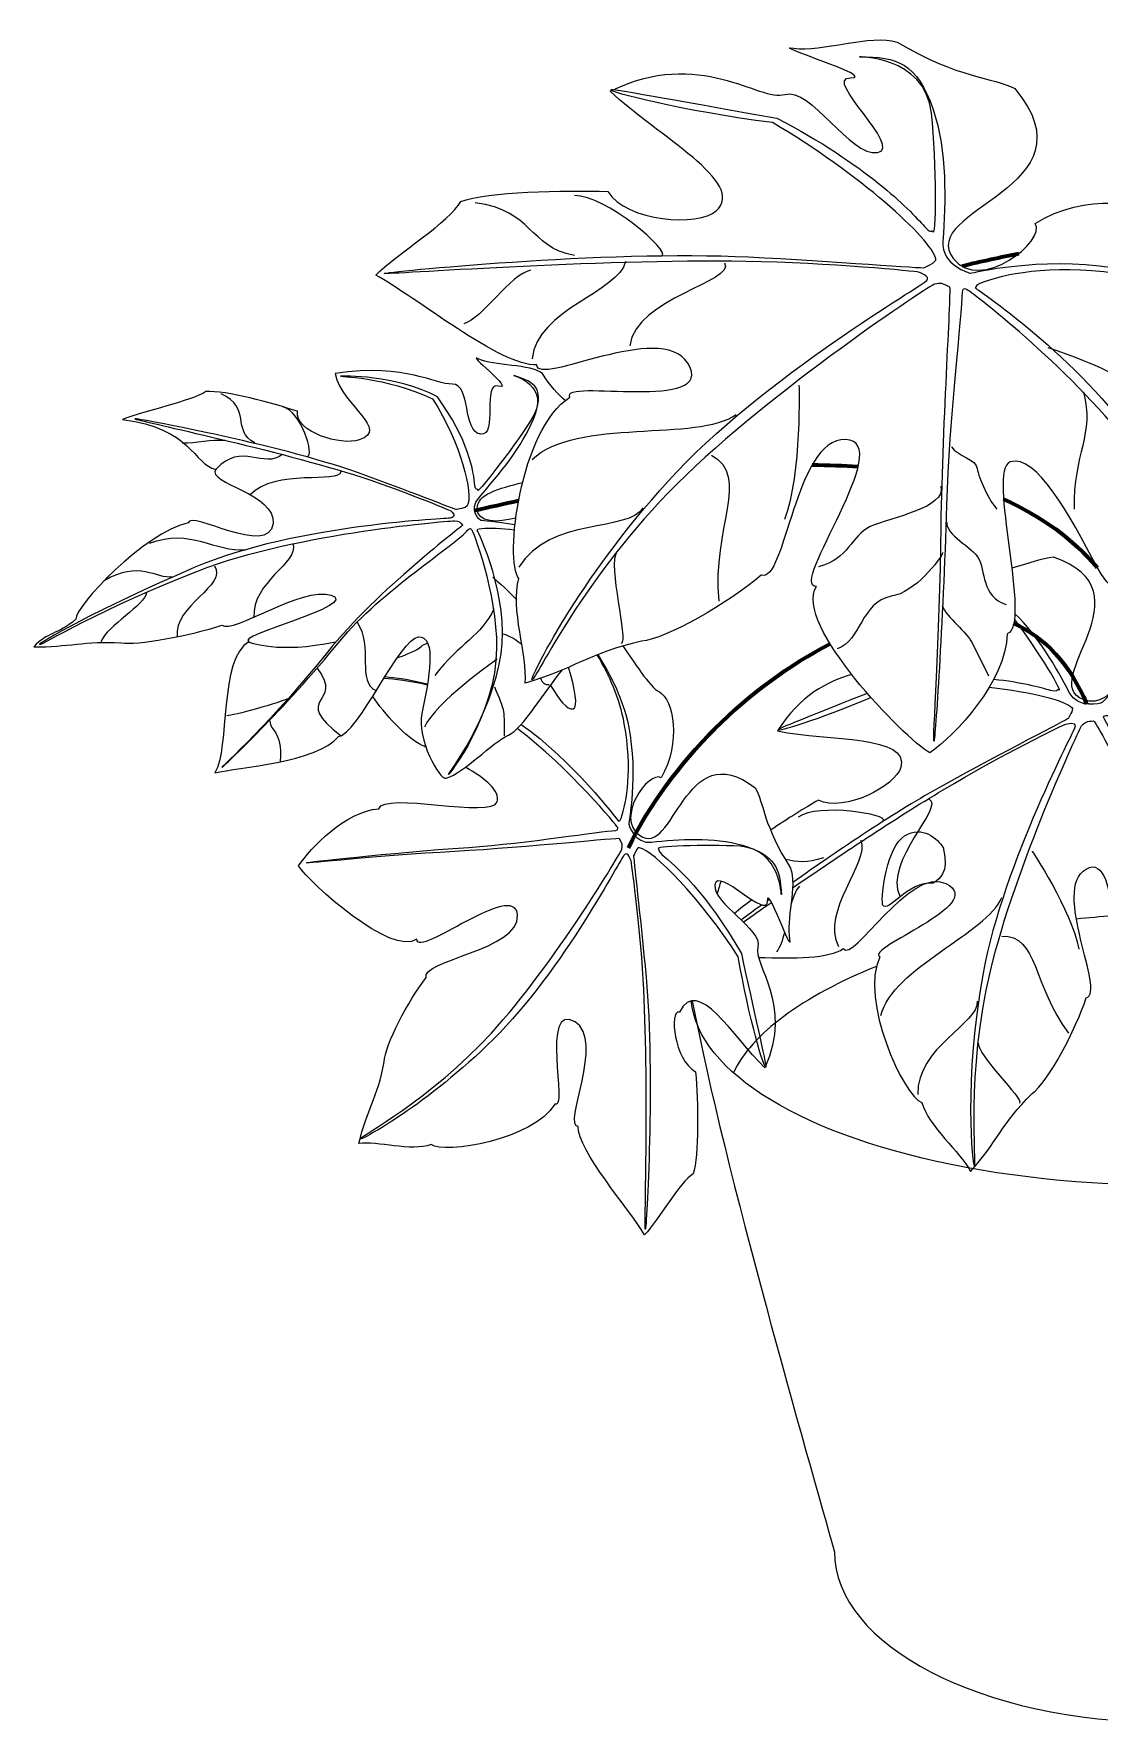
# Model space of a CAD drawing. Header units: millimetres. Extents: x -626 to 646, y 0 to 1077.
# Drawn here: x -626 to -36, y 0 to 934 of the extents above; entities that cross this region are included whole.
import ezdxf

# ---------------------------------------------------------------- set-up
doc = ezdxf.new("R2010")
doc.units = ezdxf.units.MM
doc.layers.add('ceco.net 300', color=7, linetype='Continuous')

msp = doc.modelspace()

# ---------------------------------------------------------------- linework, layer by layer
at = {"layer": 'ceco.net 300', "color": 27, "extrusion": (0, 0, -1)}
for start_param, end_param in [(3.572657, 3.65302), (7.18635, 9.38607)]:
    msp.add_ellipse((0.02, 403.03), major_axis=(262.11, 0), ratio=0.404331, start_param=start_param, end_param=end_param, dxfattribs=at)
at = {"layer": 'ceco.net 300', "color": 93}
for points, knots in [([(-173.8, 909.45), (-189.8, 909.45), (-143.89, 870.58), (-158.94, 868.11), (-158.94, 868.11), (-173.99, 865.63), (-196.09, 904.87), (-210.18, 900.3), (-210.18, 900.3), (-223.9, 895.73), (-257.24, 926.78), (-306.77, 902.02), (-306.77, 902.02), (-280.48, 877.25), (-230.95, 851.53), (-248.09, 835.91), (-248.09, 835.91), (-257.81, 826.96), (-297.62, 829.82), (-308.1, 846.58), (-308.1, 846.58), (-332.1, 847.34), (-374.97, 846.58), (-389.44, 841.06), (-389.44, 841.06), (-395.35, 830.01), (-424.88, 811.91), (-436.5, 800.29), (-436.5, 800.29), (-414.97, 788.86), (-366.97, 749.43), (-347.34, 750.76), (-347.34, 750.76), (-347.34, 738.19), (-278.76, 775.53), (-263.91, 751.71), (-263.91, 751.71), (-246.57, 723.9), (-334.96, 743.71), (-329.06, 732.85), (-329.06, 732.85), (-356.49, 715.52), (-365.63, 642.37), (-357.25, 632.65), (-357.25, 632.65), (-362.2, 616.08), (-352.3, 589.6), (-353.82, 574.74), (-353.82, 574.74), (-327.53, 582.17), (-318.39, 591.31), (-289.43, 597.98), (-289.43, 597.98), (-276.29, 598.74), (-240.66, 619.32), (-223.33, 634.36), (-223.33, 634.36), (-209.61, 629.79), (-204.66, 710.18), (-176.66, 709.42), (-176.66, 709.42), (-147.7, 708.66), (-208.66, 628.08), (-192.66, 628.08), (-192.66, 628.08), (-205.8, 607.5), (-144.08, 544.26), (-129.98, 536.07), (-129.98, 536.07), (-115.89, 545.97), (-87.88, 575.5), (-87.12, 601.98), (-87.12, 601.98), (-73.21, 606.55), (-98.74, 692.66), (-85.41, 697.04), (-85.41, 697.04), (-71.12, 701.8), (-52.45, 667.32), (-37.4, 638.75), (-37.4, 638.75), (-26.35, 617.98), (15.75, 590.36), (20.13, 593.79), (20.13, 593.79), (30.61, 601.98), (33.27, 631.89), (41.66, 641.6), (41.66, 641.6), (49.85, 651.51), (39.75, 704.28), (45.66, 715.14), (45.66, 715.14), (51.56, 726.19), (-16.64, 748.66), (-13.59, 760.67), (-13.59, 760.67), (-10.35, 772.67), (79.57, 737.23), (79.57, 750), (79.57, 750), (79.57, 762.76), (45.66, 783.53), (42.42, 795.34), (42.42, 795.34), (40.7, 802), (2.99, 819.15), (-2.92, 830.2), (-2.92, 830.2), (-8.83, 841.06), (-44.45, 846.2), (-71.69, 828.87), (-71.69, 828.87), (-65.21, 819.15), (-102.36, 790.38), (-116.84, 809.43), (-116.84, 809.43), (-137.79, 836.68), (-36.64, 848.3), (-82.93, 903.54), (-82.93, 903.54), (-95.31, 910.02), (-113.41, 908.68), (-148.08, 929.26), (-148.08, 929.26), (-162.18, 933.83), (-190.18, 923.54), (-205.23, 925.83), (-205.23, 925.83), (-220.28, 928.31), (-157.8, 909.45), (-173.8, 909.45)], [0, 0, 0, 0, 0.030303, 0.030303, 0.030303, 0.030303, 0.060606, 0.060606, 0.060606, 0.060606, 0.090909, 0.090909, 0.090909, 0.090909, 0.121212, 0.121212, 0.121212, 0.121212, 0.151515, 0.151515, 0.151515, 0.151515, 0.181818, 0.181818, 0.181818, 0.181818, 0.212121, 0.212121, 0.212121, 0.212121, 0.242424, 0.242424, 0.242424, 0.242424, 0.272727, 0.272727, 0.272727, 0.272727, 0.30303, 0.30303, 0.30303, 0.30303, 0.333333, 0.333333, 0.333333, 0.333333, 0.363636, 0.363636, 0.363636, 0.363636, 0.393939, 0.393939, 0.393939, 0.393939, 0.424242, 0.424242, 0.424242, 0.424242, 0.454545, 0.454545, 0.454545, 0.454545, 0.484848, 0.484848, 0.484848, 0.484848, 0.515152, 0.515152, 0.515152, 0.515152, 0.545455, 0.545455, 0.545455, 0.545455, 0.575758, 0.575758, 0.575758, 0.575758, 0.606061, 0.606061, 0.606061, 0.606061, 0.636364, 0.636364, 0.636364, 0.636364, 0.666667, 0.666667, 0.666667, 0.666667, 0.69697, 0.69697, 0.69697, 0.69697, 0.727273, 0.727273, 0.727273, 0.727273, 0.757576, 0.757576, 0.757576, 0.757576, 0.787879, 0.787879, 0.787879, 0.787879, 0.818182, 0.818182, 0.818182, 0.818182, 0.848485, 0.848485, 0.848485, 0.848485, 0.878788, 0.878788, 0.878788, 0.878788, 0.909091, 0.909091, 0.909091, 0.909091, 0.939394, 0.939394, 0.939394, 0.939394, 0.969697, 0.969697, 0.969697, 0.969697, 1, 1, 1, 1]), ([(-331.63, 731.03), (-335.61, 734.4), (-339.98, 739.01), (-344.3, 746), (-344.3, 746), (-350.39, 751.14), (-371.73, 750), (-379.54, 754), (-379.54, 754), (-387.35, 758), (-358.96, 736.28), (-368.49, 738.95), (-378.01, 741.81), (-368.49, 711.14), (-378.59, 712.47), (-378.59, 712.47), (-388.49, 713.61), (-383.73, 740.28), (-394.02, 740.09), (-394.02, 740.09), (-404.3, 739.71), (-418.59, 751.71), (-458.98, 746), (-458.98, 746), (-454.6, 726.95), (-428.5, 715.33), (-445.64, 709.23), (-445.64, 709.23), (-455.55, 705.8), (-481.27, 713.42), (-479.74, 725.04), (-479.74, 725.04), (-493.65, 729.61), (-519.37, 736.66), (-530.41, 735.9), (-530.41, 735.9), (-538.8, 730.57), (-564.51, 725.23), (-576.52, 720.47), (-576.52, 720.47), (-538.61, 716.09), (-537.08, 695.52), (-524.89, 692.85), (-524.89, 692.85), (-530.61, 685.42), (-491.17, 679.32), (-493.27, 662.94), (-493.27, 662.94), (-495.74, 643.89), (-538.8, 670.75), (-540.32, 663.32), (-540.32, 663.32), (-564.32, 657.99), (-603, 617.03), (-602.42, 609.98), (-602.42, 609.98), (-612.9, 601.22), (-618.04, 603.12), (-625.66, 594.74), (-625.66, 594.74), (-606.81, 594.55), (-597.28, 598.17), (-577.28, 597.03), (-577.28, 597.03), (-569.09, 595.31), (-538.8, 601.03), (-521.65, 606.74), (-521.65, 606.74), (-515.56, 601.6), (-477.27, 628.65), (-461.07, 623.32), (-461.07, 623.32), (-444.31, 617.79), (-515.94, 600.46), (-506.41, 597.79), (-506.41, 597.79), (-523.56, 588.07), (-517.08, 538.73), (-525.46, 525.02), (-525.46, 525.02), (-512.51, 528.45), (-469.45, 530.35), (-457.07, 545.21), (-457.07, 545.21), (-446.79, 545.59), (-422.59, 600.07), (-412.88, 600.27), (-412.88, 600.27), (-402.4, 600.46), (-406.97, 577.21), (-410.97, 557.97), (-410.97, 557.97), (-413.83, 544.07), (-401.45, 520.83), (-397.45, 522.16), (-397.45, 522.16), (-387.54, 525.02), (-372.3, 541.78), (-362.97, 545.97), (-362.97, 545.97), (-355.51, 549.32), (-342.45, 570.8), (-333.23, 582.01)], [0.9275677, 0.9275677, 0.9275677, 0.9275677, 0.9393939, 0.9393939, 0.9393939, 0.9393939, 0.969697, 0.969697, 0.969697, 0.969697, 1, 1, 1, 1.030303, 1.030303, 1.030303, 1.030303, 1.0606061, 1.0606061, 1.0606061, 1.0606061, 1.0909091, 1.0909091, 1.0909091, 1.0909091, 1.1212121, 1.1212121, 1.1212121, 1.1212121, 1.1515152, 1.1515152, 1.1515152, 1.1515152, 1.1818182, 1.1818182, 1.1818182, 1.1818182, 1.2121212, 1.2121212, 1.2121212, 1.2121212, 1.2424242, 1.2424242, 1.2424242, 1.2424242, 1.2727273, 1.2727273, 1.2727273, 1.2727273, 1.3030303, 1.3030303, 1.3030303, 1.3030303, 1.3333333, 1.3333333, 1.3333333, 1.3333333, 1.3636364, 1.3636364, 1.3636364, 1.3636364, 1.3939394, 1.3939394, 1.3939394, 1.3939394, 1.4242424, 1.4242424, 1.4242424, 1.4242424, 1.4545455, 1.4545455, 1.4545455, 1.4545455, 1.4848485, 1.4848485, 1.4848485, 1.4848485, 1.5151515, 1.5151515, 1.5151515, 1.5151515, 1.5454545, 1.5454545, 1.5454545, 1.5454545, 1.5757576, 1.5757576, 1.5757576, 1.5757576, 1.6060606, 1.6060606, 1.6060606, 1.6060606, 1.6363636, 1.6363636, 1.6363636, 1.6363636, 1.6666667, 1.6666667, 1.6666667, 1.6666667, 1.6908815, 1.6908815, 1.6908815, 1.6908815]), ([(-359, 666.01), (-368.92, 663.29), (-380.41, 663.26), (-380.3, 671.13), (-380.3, 671.13), (-380.3, 679.39), (-368.56, 682.18), (-355.22, 685.74)], [1.8614051, 1.8614051, 1.8614051, 1.8614051, 1.87878788, 1.87878788, 1.87878788, 1.87878788, 1.89167185, 1.89167185, 1.89167185, 1.89167185]), ([(-12.63, 612.15), (-16.41, 608.09), (-19.78, 603.34), (-22.35, 597.98), (-22.35, 597.98), (-13.78, 593.98), (-26.92, 558.55), (-45.02, 565.59), (-45.02, 565.59), (-70.93, 575.31), (-6.54, 625.98), (-61.59, 644.27), (-61.59, 644.27), (-67.99, 643.84), (-74.45, 640.91), (-84.61, 638.31)], [0.8415493, 0.8415493, 0.8415493, 0.8415493, 0.84848485, 0.84848485, 0.84848485, 0.84848485, 0.87878788, 0.87878788, 0.87878788, 0.87878788, 0.90909091, 0.90909091, 0.90909091, 0.90909091, 0.92605247, 0.92605247, 0.92605247, 0.92605247]), ([(-299.84, 595.25), (-293.91, 587.33), (-285.31, 572.61), (-279.53, 569.79), (-279.53, 569.79), (-271.91, 565.98), (-267.33, 541.59), (-278.57, 522.35), (-278.57, 522.35), (-285.43, 526.54), (-304.29, 500.06), (-290.58, 490.54), (-290.58, 490.54), (-271.14, 477.01), (-266.19, 546.93), (-226.57, 516.83), (-226.57, 516.83), (-221.61, 508.44), (-222.19, 495.87), (-206.95, 472.44), (-206.95, 472.44), (-203.33, 462.91), (-209.61, 443.29), (-207.52, 433.01), (-207.52, 433.01), (-205.42, 422.53), (-220.47, 465.2), (-219.9, 454.15), (-219.52, 443.1), (-247.52, 473.58), (-248.86, 463.11), (-248.86, 463.11), (-250, 452.63), (-222.38, 438.53), (-225.04, 428.82), (-225.04, 428.82), (-227.9, 419.1), (-205.42, 397), (-221.23, 361.95), (-221.23, 361.95), (-239.14, 379.48), (-258.19, 413), (-268.48, 392.78), (-268.48, 392.78), (-274.38, 393.76), (-271.33, 366.33), (-259.52, 359.66), (-259.52, 359.66), (-258.19, 343.09), (-257.43, 313.37), (-260.86, 303.28), (-260.86, 303.28), (-268.29, 298.7), (-279.91, 277.94), (-287.72, 269.56), (-287.72, 269.56), (-296.29, 284.04), (-324.87, 316.04), (-324.48, 329.56), (-324.48, 329.56), (-333.25, 329.37), (-309.43, 377.76), (-326.2, 387.29), (-326.2, 387.29), (-346.01, 398.53), (-329.63, 337.95), (-337.44, 341.76), (-337.44, 341.76), (-348.68, 322.33), (-398.78, 313.94), (-405.83, 319.47), (-405.83, 319.47), (-417.07, 315.47), (-435.55, 321.56), (-445.83, 320.04), (-445.83, 320.04), (-441.45, 338.52), (-435.55, 345), (-431.74, 365.19), (-431.74, 365.19), (-431.55, 374.33), (-418.4, 399.48), (-408.49, 411.86), (-408.49, 411.86), (-412.11, 421.39), (-356.49, 427.1), (-358.01, 446.34), (-358.01, 446.34), (-359.35, 466.34), (-413.26, 421.96), (-413.83, 433.01), (-413.83, 433.01), (-427.54, 423.29), (-473.07, 464.06), (-479.17, 473.58), (-479.17, 473.58), (-472.69, 483.68), (-453.07, 503.87), (-434.78, 505.21), (-434.78, 505.21), (-432.12, 514.92), (-371.73, 499.68), (-369.25, 509.02), (-369.25, 509.02), (-367.53, 515.09), (-375.68, 521.79), (-386.81, 528.2)], [0.7957468, 0.7957468, 0.7957468, 0.7957468, 0.8181818, 0.8181818, 0.8181818, 0.8181818, 0.8484848, 0.8484848, 0.8484848, 0.8484848, 0.8787879, 0.8787879, 0.8787879, 0.8787879, 0.9090909, 0.9090909, 0.9090909, 0.9090909, 0.9393939, 0.9393939, 0.9393939, 0.9393939, 0.969697, 0.969697, 0.969697, 0.969697, 1, 1, 1, 1.030303, 1.030303, 1.030303, 1.030303, 1.0606061, 1.0606061, 1.0606061, 1.0606061, 1.0909091, 1.0909091, 1.0909091, 1.0909091, 1.1212121, 1.1212121, 1.1212121, 1.1212121, 1.1515152, 1.1515152, 1.1515152, 1.1515152, 1.1818182, 1.1818182, 1.1818182, 1.1818182, 1.2121212, 1.2121212, 1.2121212, 1.2121212, 1.2424242, 1.2424242, 1.2424242, 1.2424242, 1.2727273, 1.2727273, 1.2727273, 1.2727273, 1.3030303, 1.3030303, 1.3030303, 1.3030303, 1.3333333, 1.3333333, 1.3333333, 1.3333333, 1.3636364, 1.3636364, 1.3636364, 1.3636364, 1.3939394, 1.3939394, 1.3939394, 1.3939394, 1.4242424, 1.4242424, 1.4242424, 1.4242424, 1.4545455, 1.4545455, 1.4545455, 1.4545455, 1.4848485, 1.4848485, 1.4848485, 1.4848485, 1.5151515, 1.5151515, 1.5151515, 1.5151515, 1.5454545, 1.5454545, 1.5454545, 1.5454545, 1.5757576, 1.5757576, 1.5757576, 1.5757576, 1.5940007, 1.5940007, 1.5940007, 1.5940007]), ([(-424.48, 588.78), (-419.01, 590.73), (-413.86, 592.66), (-411.16, 595.12), (-411.16, 595.12), (-410.41, 595.83), (-409.24, 596.39), (-407.75, 596.81)], [1.65404217, 1.65404217, 1.65404217, 1.65404217, 1.66666667, 1.66666667, 1.66666667, 1.66666667, 1.67020134, 1.67020134, 1.67020134, 1.67020134]), ([(-339.76, 573.44), (-334.98, 565.64), (-330.48, 559.43), (-327.34, 560.45), (-327.34, 560.45), (-324.11, 561.43), (-326.37, 571.57), (-329.76, 583.5)], [1.71567585, 1.71567585, 1.71567585, 1.71567585, 1.72727273, 1.72727273, 1.72727273, 1.72727273, 1.73924666, 1.73924666, 1.73924666, 1.73924666]), ([(-173.19, 579.51), (-186.39, 575.54), (-201.99, 567.99), (-214.18, 548.26), (-214.18, 548.26), (-185.61, 542.54), (-140.84, 545.97), (-145.99, 528.07), (-145.99, 528.07), (-148.84, 517.97), (-177.23, 502.92), (-191.52, 509.97), (-191.52, 509.97), (-198.95, 505.75), (-208.77, 499.69), (-218.07, 493.39)], [1.07513838, 1.07513838, 1.07513838, 1.07513838, 1.09090909, 1.09090909, 1.09090909, 1.09090909, 1.12121212, 1.12121212, 1.12121212, 1.12121212, 1.15151515, 1.15151515, 1.15151515, 1.15151515, 1.16494723, 1.16494723, 1.16494723, 1.16494723]), ([(-408.7, 539.29), (-409.4, 539.61), (-410.09, 539.94), (-410.78, 540.26), (-410.78, 540.26), (-420, 544.69), (-431.48, 557.62), (-438.17, 567.38)], [1.60501913, 1.60501913, 1.60501913, 1.60501913, 1.60606061, 1.60606061, 1.60606061, 1.60606061, 1.62510768, 1.62510768, 1.62510768, 1.62510768]), ([(-143.89, 490.16), (-153.61, 484.06), (-157.03, 458.34), (-156.08, 452.06), (-156.08, 452.06), (-152.84, 446.91), (-142.56, 465.2), (-128.08, 464.06), (-128.08, 464.06), (-118.17, 470.15), (-122.36, 479.68), (-122.36, 483.49), (-122.36, 483.49), (-125.79, 488.82), (-133.98, 496.25), (-143.89, 490.16)], [0, 0, 0, 0, 0.25, 0.25, 0.25, 0.25, 0.5, 0.5, 0.5, 0.5, 0.75, 0.75, 0.75, 0.75, 1, 1, 1, 1]), ([(-224.68, 423.03), (-205.37, 422.35), (-185.28, 422.39), (-177.8, 427.86), (-177.8, 427.86), (-172.47, 419.1), (-141.41, 473.77), (-121.03, 463.87), (-121.03, 463.87), (-97.41, 452.06), (-166.37, 428.24), (-157.61, 423.29), (-157.61, 423.29), (-169.04, 399.86), (-144.27, 345.95), (-134.37, 342.71), (-134.37, 342.71), (-130.75, 329.37), (-112.84, 315.47), (-107.5, 304.61), (-107.5, 304.61), (-92.65, 320.99), (-90.36, 330.9), (-73.41, 347.66), (-73.41, 347.66), (-64.64, 353.95), (-49.02, 383.1), (-43.5, 400.62), (-43.5, 400.62), (-32.07, 403.48), (-62.93, 460.63), (-43.5, 471.87), (-43.5, 471.87), (-23.3, 483.49), (-30.92, 402.72), (-19.87, 409.38), (-19.87, 409.38), (-20.07, 389.76), (48.71, 372.81), (61.85, 373), (61.85, 373), (66.86, 385), (73.06, 414.18), (64.92, 432.98)], [1.2246708, 1.2246708, 1.2246708, 1.2246708, 1.2424242, 1.2424242, 1.2424242, 1.2424242, 1.2727273, 1.2727273, 1.2727273, 1.2727273, 1.3030303, 1.3030303, 1.3030303, 1.3030303, 1.3333333, 1.3333333, 1.3333333, 1.3333333, 1.3636364, 1.3636364, 1.3636364, 1.3636364, 1.3939394, 1.3939394, 1.3939394, 1.3939394, 1.4242424, 1.4242424, 1.4242424, 1.4242424, 1.4545455, 1.4545455, 1.4545455, 1.4545455, 1.4848485, 1.4848485, 1.4848485, 1.4848485, 1.5151515, 1.5151515, 1.5151515, 1.5151515, 1.5436422, 1.5436422, 1.5436422, 1.5436422])]:
    msp.add_open_spline(points, degree=3, knots=knots, dxfattribs=at)
at = {"layer": 'ceco.net 300', "color": 93, "lineweight": 9}
for points, knots in [([(-107.5, 801.43), (-107.89, 801.43), (-123.7, 805.81), (-122.74, 819.15), (-122.74, 819.15), (-121.22, 840.87), (-120.27, 869.06), (-128.08, 891.92), (-128.08, 891.92), (-137.22, 918.02), (-147.89, 921.07), (-168.85, 921.07), (-168.85, 921.07), (-171.32, 921.07), (-132.65, 922.4), (-129.03, 889.83), (-129.03, 889.83), (-126.17, 862.96), (-125.98, 817.63), (-128.46, 824.86), (-128.46, 824.86), (-128.84, 824.86), (-129.98, 823.72), (-132.84, 827.15), (-132.84, 827.15), (-141.79, 837.25), (-165.04, 861.25), (-214.57, 887.16), (-214.57, 887.16), (-259.9, 895.16), (-304.67, 903.54), (-306.2, 902.97), (-306.2, 902.97), (-308.86, 901.83), (-266.19, 890.97), (-217.04, 884.68), (-217.04, 884.68), (-169.04, 856.68), (-129.22, 820.29), (-126.55, 809.43), (-126.55, 809.43), (-126.17, 807.34), (-132.84, 804.67), (-132.84, 804.48), (-132.84, 804.48), (-132.84, 803.91), (-183.13, 808.1), (-230.19, 810.39), (-230.19, 810.39), (-309.05, 814.39), (-432.5, 802), (-431.74, 801.24), (-431.74, 801.24), (-430.97, 800.48), (-314.58, 809.24), (-231.71, 807.91), (-231.71, 807.91), (-185.61, 807.15), (-137.22, 802.39), (-136.27, 802), (-136.27, 802), (-133.6, 800.86), (-128.46, 799.15), (-132.84, 796.48), (-132.84, 796.48), (-131.13, 796.29), (-222.57, 743.9), (-274.76, 686.37), (-274.76, 686.37), (-324.48, 631.89), (-351.73, 576.45), (-350.01, 576.45), (-350.01, 576.45), (-348.11, 576.45), (-321.25, 633.98), (-269.81, 684.85), (-269.81, 684.85), (-217.04, 737.23), (-129.03, 795.15), (-127.32, 795.34), (-127.32, 795.34), (-123.7, 795.91), (-123.13, 796.1), (-118.93, 793.62), (-118.93, 793.62), (-117.79, 794.19), (-122.74, 721.23), (-123.7, 661.61), (-123.7, 661.61), (-124.46, 597.98), (-128.46, 541.97), (-127.7, 542.54), (-127.7, 542.54), (-126.94, 543.31), (-122.74, 606.93), (-120.65, 673.04), (-120.65, 673.04), (-119.51, 720.66), (-112.08, 778.38), (-112.08, 790.96), (-112.08, 790.96), (-112.08, 794), (-109.41, 792.29), (-109.41, 792.29), (-109.41, 792.29), (-109.41, 793.05), (-53.02, 750), (-19.49, 706.18), (-19.49, 706.18), (19.37, 654.94), (19.75, 596.46), (18.99, 597.22), (18.99, 597.22), (18.42, 597.79), (17.65, 651.13), (-13.02, 702.94), (-13.02, 702.94), (-39.88, 748.47), (-103.31, 792.67), (-104.65, 793.05), (-104.65, 793.05), (-104.65, 793.05), (-105.22, 794.58), (-102.36, 795.72), (-102.36, 795.72), (-89.6, 800.67), (-63.88, 806.39), (-26.92, 801.24), (-26.92, 801.24), (26.42, 794), (73.85, 751.52), (71.95, 751.71), (71.95, 751.71), (70.04, 751.9), (23.94, 796.48), (-28.64, 804.48), (-28.64, 804.48), (-69.79, 810.96), (-105.79, 801.43), (-107.5, 801.43)], [0, 0, 0, 0, 0.028571, 0.028571, 0.028571, 0.028571, 0.057143, 0.057143, 0.057143, 0.057143, 0.085714, 0.085714, 0.085714, 0.085714, 0.114286, 0.114286, 0.114286, 0.114286, 0.142857, 0.142857, 0.142857, 0.142857, 0.171429, 0.171429, 0.171429, 0.171429, 0.2, 0.2, 0.2, 0.2, 0.228571, 0.228571, 0.228571, 0.228571, 0.257143, 0.257143, 0.257143, 0.257143, 0.285714, 0.285714, 0.285714, 0.285714, 0.314286, 0.314286, 0.314286, 0.314286, 0.342857, 0.342857, 0.342857, 0.342857, 0.371429, 0.371429, 0.371429, 0.371429, 0.4, 0.4, 0.4, 0.4, 0.428571, 0.428571, 0.428571, 0.428571, 0.457143, 0.457143, 0.457143, 0.457143, 0.485714, 0.485714, 0.485714, 0.485714, 0.514286, 0.514286, 0.514286, 0.514286, 0.542857, 0.542857, 0.542857, 0.542857, 0.571429, 0.571429, 0.571429, 0.571429, 0.6, 0.6, 0.6, 0.6, 0.628571, 0.628571, 0.628571, 0.628571, 0.657143, 0.657143, 0.657143, 0.657143, 0.685714, 0.685714, 0.685714, 0.685714, 0.714286, 0.714286, 0.714286, 0.714286, 0.742857, 0.742857, 0.742857, 0.742857, 0.771429, 0.771429, 0.771429, 0.771429, 0.8, 0.8, 0.8, 0.8, 0.828571, 0.828571, 0.828571, 0.828571, 0.857143, 0.857143, 0.857143, 0.857143, 0.885714, 0.885714, 0.885714, 0.885714, 0.914286, 0.914286, 0.914286, 0.914286, 0.942857, 0.942857, 0.942857, 0.942857, 0.971429, 0.971429, 0.971429, 0.971429, 1, 1, 1, 1]), ([(-117.98, 705.42), (-114.55, 700.09), (-104.08, 698.37), (-103.69, 693.42), (-103.69, 693.42), (-103.12, 688.28), (-96.84, 674.94), (-92.84, 670.94)], [0, 0, 0, 0, 0.5, 0.5, 0.5, 0.5, 1, 1, 1, 1]), ([(-123.89, 683.7), (-120.46, 671.51), (-151.32, 666.56), (-162.94, 661.23), (-162.94, 661.23), (-173.8, 656.08), (-174.37, 643.51), (-191.52, 638.94)], [0, 0, 0, 0, 0.5, 0.5, 0.5, 0.5, 1, 1, 1, 1]), ([(-120.46, 663.51), (-121.41, 657.22), (-106.36, 649.41), (-103.12, 644.08), (-103.12, 644.08), (-99.12, 637.22), (-101.41, 622.17), (-87.69, 618.17)], [0, 0, 0, 0, 0.5, 0.5, 0.5, 0.5, 1, 1, 1, 1]), ([(-122.74, 646.94), (-123.89, 643.51), (-138.18, 624.46), (-151.32, 622.74), (-151.32, 622.74), (-168.08, 619.32), (-168.08, 598.17), (-181.23, 593.6)], [0, 0, 0, 0, 0.5, 0.5, 0.5, 0.5, 1, 1, 1, 1]), ([(-123.13, 617.6), (-120.46, 610.74), (-109.41, 602.93), (-106.55, 597.03), (-106.55, 597.03), (-106.55, 597.03), (-97.41, 578.74), (-97.41, 578.74)], [0, 0, 0, 0, 0.5, 0.5, 0.5, 0.5, 1, 1, 1, 1])]:
    msp.add_open_spline(points, degree=3, knots=knots, dxfattribs=at)
for points in [[(-278.19, 811.15), (-272.48, 812.86), (-309.63, 845.06), (-326.58, 844.3)], [(-326.58, 811.15), (-352.3, 816.1), (-349.06, 836.1), (-381.44, 840.3)], [(-350.77, 803.15), (-362.01, 800.67), (-377.25, 776.48), (-387.73, 773.43)], [(-298.39, 807.91), (-301.62, 790.96), (-347.53, 781.43), (-350.01, 754)], [(-243.52, 807.15), (-237.04, 796.67), (-292.67, 787.91), (-295.91, 761.24)], [(-64.64, 760.29), (-2.54, 739.52), (-37.4, 738.38), (26.04, 730.38)], [(-202.37, 739.52), (-202.37, 741.43), (-200.66, 690.18), (-210.37, 665.23)], [(-45.02, 735.71), (-38.54, 712.28), (-50.74, 701.99), (-50.16, 670.94)], [(-350.01, 698.37), (-325.63, 721.8), (-258, 707.9), (-237.04, 723.33)], [(-250.76, 700.85), (-229.04, 688.66), (-250.76, 660.46), (-246.76, 620.08)], [(-288.67, 671.7), (-295.91, 657.99), (-340.3, 666.94), (-357.25, 638.75)], [(-303.15, 647.51), (-308.29, 639.89), (-296.67, 597.98), (-300.67, 596.65)]]:
    msp.add_open_spline(points, degree=3, dxfattribs=at)
at = {"layer": 'ceco.net 300', "color": 93, "lineweight": 158}
for points in [[(-112.08, 805.43), (-101.01, 808.06), (-90.55, 810.35), (-80.65, 812.31)], [(-195.01, 695.41), (-186.2, 695.35), (-177.73, 695.04), (-169.59, 694.48)], [(-381.84, 670.19), (-373.55, 672.11), (-365.42, 673.91), (-357.45, 675.61)], [(-89.1, 676.37), (-68.03, 667.08), (-50.94, 654.45), (-37.33, 638.62)], [(-83.48, 607.75), (-66.53, 600.03), (-52.47, 585.63), (-43.2, 563.14)], [(-296.67, 483.68), (-273.21, 531.46), (-229.96, 573.51), (-185.09, 596.41)]]:
    msp.add_open_spline(points, degree=3, dxfattribs=at)
at = {"layer": 'ceco.net 300', "color": 93, "lineweight": 13}
for points, knots in [([(-359.46, 662.15), (-369.89, 664.13), (-377.69, 664.45), (-378.21, 664.65), (-378.4, 664.65), (-385.83, 669.99), (-379.16, 677.61), (-379.16, 677.61), (-368.49, 689.8), (-354.96, 706.18), (-349.25, 720.66), (-349.25, 720.66), (-342.77, 737.43), (-347.73, 741.04), (-360.11, 744.85), (-360.11, 744.85), (-361.44, 745.24), (-338.01, 739.33), (-350.77, 719.71), (-350.77, 719.71), (-361.25, 703.52), (-381.82, 677.23), (-379.92, 681.8), (-379.92, 681.8), (-380.11, 681.99), (-381.25, 681.42), (-381.63, 683.89), (-381.63, 683.89), (-382.21, 691.32), (-385.06, 709.23), (-402.4, 733.04), (-402.4, 733.04), (-425.64, 745.43), (-454.79, 744.47), (-455.93, 744.47), (-455.93, 744.47), (-458.02, 744.28), (-431.16, 744.28), (-405.07, 731.9), (-405.07, 731.9), (-389.25, 707.33), (-382.4, 679.32), (-385.83, 672.66), (-385.83, 672.66), (-386.59, 671.32), (-391.73, 670.75), (-391.73, 670.75), (-391.73, 670.75), (-391.92, 670.37), (-419.73, 681.61), (-446.59, 691.13), (-446.59, 691.13), (-491.17, 706.95), (-569.66, 721.42), (-569.66, 720.85), (-569.66, 720.85), (-569.47, 720.09), (-496.89, 705.04), (-448.69, 689.99), (-448.69, 689.99), (-421.64, 681.42), (-395.35, 670.18), (-394.97, 669.99), (-394.97, 669.99), (-393.83, 668.85), (-391.54, 666.94), (-395.35, 665.99), (-395.35, 665.99), (-394.59, 665.61), (-479.93, 662.94), (-536.89, 638.56), (-536.89, 638.56), (-590.8, 615.51), (-623.57, 596.46), (-622.43, 596.07), (-622.43, 596.07), (-621.28, 595.69), (-587.95, 616.08), (-534.61, 636.84), (-534.61, 636.84), (-479.55, 658.18), (-393.64, 664.65), (-392.68, 664.46), (-392.68, 664.46), (-390.21, 664.27), (-389.83, 664.08), (-388.49, 661.99), (-388.49, 661.99), (-387.54, 662.18), (-435.55, 626.36), (-463.17, 591.88), (-463.17, 591.88), (-492.51, 554.93), (-522.41, 527.68), (-521.65, 528.07), (-521.65, 528.07), (-520.89, 528.26), (-487.36, 559.88), (-456.31, 597.98), (-456.31, 597.98), (-433.83, 625.41), (-391.35, 651.89), (-385.63, 659.32), (-385.63, 659.32), (-384.3, 661.03), (-383.54, 659.7), (-383.54, 659.7), (-383.54, 659.7), (-383.16, 660.08), (-369.44, 625.22), (-369.63, 593.98), (-369.63, 593.98), (-369.82, 557.4), (-396.11, 523.49), (-396.3, 524.07), (-396.3, 524.07), (-396.3, 524.64), (-372.49, 555.5), (-367.16, 590.93), (-367.16, 590.93), (-362.39, 621.98), (-379.73, 658.75), (-380.3, 659.13), (-380.3, 659.13), (-380.3, 659.32), (-380.11, 660.27), (-377.82, 660.27), (-377.82, 660.27), (-373.33, 660.63), (-367.07, 660.57), (-359.73, 659.48)], [0.9845099, 0.9845099, 0.9845099, 0.9845099, 1, 1, 1, 1.0285714, 1.0285714, 1.0285714, 1.0285714, 1.0571429, 1.0571429, 1.0571429, 1.0571429, 1.0857143, 1.0857143, 1.0857143, 1.0857143, 1.1142857, 1.1142857, 1.1142857, 1.1142857, 1.1428571, 1.1428571, 1.1428571, 1.1428571, 1.1714286, 1.1714286, 1.1714286, 1.1714286, 1.2, 1.2, 1.2, 1.2, 1.2285714, 1.2285714, 1.2285714, 1.2285714, 1.2571429, 1.2571429, 1.2571429, 1.2571429, 1.2857143, 1.2857143, 1.2857143, 1.2857143, 1.3142857, 1.3142857, 1.3142857, 1.3142857, 1.3428571, 1.3428571, 1.3428571, 1.3428571, 1.3714286, 1.3714286, 1.3714286, 1.3714286, 1.4, 1.4, 1.4, 1.4, 1.4285714, 1.4285714, 1.4285714, 1.4285714, 1.4571429, 1.4571429, 1.4571429, 1.4571429, 1.4857143, 1.4857143, 1.4857143, 1.4857143, 1.5142857, 1.5142857, 1.5142857, 1.5142857, 1.5428571, 1.5428571, 1.5428571, 1.5428571, 1.5714286, 1.5714286, 1.5714286, 1.5714286, 1.6, 1.6, 1.6, 1.6, 1.6285714, 1.6285714, 1.6285714, 1.6285714, 1.6571429, 1.6571429, 1.6571429, 1.6571429, 1.6857143, 1.6857143, 1.6857143, 1.6857143, 1.7142857, 1.7142857, 1.7142857, 1.7142857, 1.7428571, 1.7428571, 1.7428571, 1.7428571, 1.7714286, 1.7714286, 1.7714286, 1.7714286, 1.8, 1.8, 1.8, 1.8, 1.8285714, 1.8285714, 1.8285714, 1.8285714, 1.8571429, 1.8571429, 1.8571429, 1.8571429, 1.8857143, 1.8857143, 1.8857143, 1.8857143, 1.8989402, 1.8989402, 1.8989402, 1.8989402]), ([(-83.14, 609.91), (-70.16, 592.43), (-54.81, 567.5), (-59.12, 571.12), (-59.12, 571.12), (-59.31, 570.93), (-59.69, 569.59), (-63.12, 570.55), (-63.12, 570.55), (-68.84, 572.32), (-79.17, 575.11), (-94.69, 576.72)], [1.11700028, 1.11700028, 1.11700028, 1.11700028, 1.14285714, 1.14285714, 1.14285714, 1.14285714, 1.17142857, 1.17142857, 1.17142857, 1.17142857, 1.18703371, 1.18703371, 1.18703371, 1.18703371]), ([(10.92, 596.41), (-16, 583.22), (-33.69, 564.58), (-34.92, 563.88), (-35.11, 563.69), (-47.69, 559.88), (-52.83, 569.59), (-52.83, 569.59), (-60.03, 583.48), (-70, 600.75), (-82.89, 613.09)], [0.97357424, 0.97357424, 0.97357424, 0.97357424, 1, 1, 1, 1.02857143, 1.02857143, 1.02857143, 1.02857143, 1.05427396, 1.05427396, 1.05427396, 1.05427396]), ([(-97.12, 572.41), (-73.32, 569.78), (-55.34, 565.13), (-51.31, 561.21), (-51.31, 561.21), (-50.16, 560.07), (-53.4, 555.31), (-53.4, 555.12), (-53.4, 555.12), (-53.21, 554.93), (-89.41, 536.45), (-122.55, 518.16), (-122.55, 518.16), (-148.67, 503.76), (-179.99, 482.68), (-205.8, 464.36)], [1.26793099, 1.26793099, 1.26793099, 1.26793099, 1.28571429, 1.28571429, 1.28571429, 1.28571429, 1.31428571, 1.31428571, 1.31428571, 1.31428571, 1.34285714, 1.34285714, 1.34285714, 1.34285714, 1.35627115, 1.35627115, 1.35627115, 1.35627115]), ([(-164.53, 569.03), (-190.99, 558.52), (-213.19, 549.79), (-213.8, 549.02), (-213.8, 549.02), (-214.92, 547.43), (-191.5, 554.63), (-162.51, 566.74)], [1.20564467, 1.20564467, 1.20564467, 1.20564467, 1.22857143, 1.22857143, 1.22857143, 1.22857143, 1.25247461, 1.25247461, 1.25247461, 1.25247461]), ([(-205.88, 461.46), (-180.44, 478.92), (-149.41, 499.66), (-122.55, 515.68), (-122.55, 515.68), (-90.74, 534.92), (-55.5, 551.88), (-54.74, 552.07), (-54.74, 552.07), (-52.45, 552.45), (-48.26, 553.4), (-49.97, 549.78), (-49.97, 549.78), (-48.83, 550.35), (-89.22, 475.87), (-100.46, 414.34), (-100.46, 414.34), (-111.31, 356.04), (-106.55, 306.51), (-105.22, 307.28), (-105.22, 307.28), (-103.89, 308.23), (-109.98, 358.9), (-96.46, 415.48), (-96.46, 415.48), (-82.55, 473.58), (-46.74, 550.54), (-45.78, 551.31), (-45.78, 551.31), (-43.69, 553.21), (-43.12, 553.59), (-39.31, 553.78), (-39.31, 553.78), (-38.73, 554.55), (-11.3, 502.73), (13.27, 461.58), (13.27, 461.58), (39.75, 417.58), (60.71, 377.76), (60.9, 378.33), (60.9, 378.33), (61.09, 379.29), (37.08, 424.62), (10.41, 470.53), (10.41, 470.53), (-8.83, 503.87), (-28.07, 546.16), (-33.4, 554.74), (-33.4, 554.74), (-34.73, 556.83), (-32.26, 556.83), (-32.26, 556.83), (-32.26, 556.83), (-32.64, 557.4), (23.94, 551.69), (65.47, 536.26), (65.47, 536.26), (73.34, 533.27), (80.59, 529.71), (87.21, 525.85)], [1.3865721, 1.3865721, 1.3865721, 1.3865721, 1.4, 1.4, 1.4, 1.4, 1.4285714, 1.4285714, 1.4285714, 1.4285714, 1.4571429, 1.4571429, 1.4571429, 1.4571429, 1.4857143, 1.4857143, 1.4857143, 1.4857143, 1.5142857, 1.5142857, 1.5142857, 1.5142857, 1.5428571, 1.5428571, 1.5428571, 1.5428571, 1.5714286, 1.5714286, 1.5714286, 1.5714286, 1.6, 1.6, 1.6, 1.6, 1.6285714, 1.6285714, 1.6285714, 1.6285714, 1.6571429, 1.6571429, 1.6571429, 1.6571429, 1.6857143, 1.6857143, 1.6857143, 1.6857143, 1.7142857, 1.7142857, 1.7142857, 1.7142857, 1.7428571, 1.7428571, 1.7428571, 1.7428571, 1.7714286, 1.7714286, 1.7714286, 1.7714286, 1.7760552, 1.7760552, 1.7760552, 1.7760552])]:
    msp.add_open_spline(points, degree=3, knots=knots, dxfattribs=at)
at = {"layer": 'ceco.net 300', "color": 93, "lineweight": 5}
for points in [[(-503.36, 707.52), (-516.51, 714.76), (-504.89, 726.76), (-522.03, 734.76)], [(-474.41, 700.09), (-470.22, 699.9), (-477.46, 725.23), (-487.93, 727.52)], [(-519.75, 708.85), (-527.37, 709.42), (-535.94, 707.33), (-543.56, 707.33)], [(-488.25, 701.15), (-497.92, 692.84), (-511.04, 708.39), (-524.7, 693.04)], [(-455.74, 691.71), (-456.69, 684.47), (-492.12, 693.8), (-506.03, 678.75)], [(-561.66, 652.08), (-538.93, 660.75), (-525.37, 647), (-508.46, 648.5)], [(-482.22, 651.7), (-478.98, 640.84), (-504.89, 631.32), (-503.94, 610.74)], [(-548.88, 633.35), (-557.82, 632.28), (-567.31, 642.78), (-586.8, 631.32)], [(-525.65, 639.51), (-518.22, 628.65), (-548.32, 617.79), (-546.42, 600.27)], [(-371.73, 633.22), (-364.87, 627.55), (-361.05, 623.64), (-358.64, 620.7)], [(-563.37, 624.65), (-563.75, 618.17), (-585.28, 606.36), (-588.52, 597.6)], [(-446.98, 608.84), (-437.45, 594.36), (-447.55, 575.69), (-436.12, 570.36)], [(-371.16, 615.7), (-378.01, 600.84), (-389.83, 597.03), (-403.73, 578.93)], [(-366.01, 601.98), (-361.61, 600.39), (-358.27, 598.39), (-355.7, 596.19)], [(-458.79, 597.41), (-490.98, 590.55), (-505.27, 597.22), (-506.98, 597.22)], [(-468.88, 582.93), (-453.07, 562.74), (-484.69, 567.31), (-455.36, 545.4)], [(-369.25, 588.07), (-369.44, 587.69), (-404.3, 563.5), (-409.45, 550.35)], [(-431.84, 577.48), (-425.9, 576.97), (-417.58, 575.98), (-407.92, 573.83)], [(-407.88, 574.08), (-417.28, 576.51), (-425.5, 577.63), (-431.45, 578.09)], [(-370.78, 572.64), (-365.25, 559.12), (-365.44, 561.78), (-365.44, 545.59)], [(-345.35, 577.37), (-344.33, 574.99), (-343.07, 573.6), (-340.49, 573.98)], [(-483.36, 566.93), (-489.84, 563.5), (-515.75, 556.64), (-518.79, 556.64)], [(-494.98, 553.78), (-494.98, 547.69), (-488.12, 549.21), (-489.27, 531.3)]]:
    msp.add_open_spline(points, degree=3, dxfattribs=at)
for points, knots in [([(-313.67, 590.44), (-306.45, 579.24), (-299.57, 565.62), (-296.67, 551.12), (-296.67, 551.12), (-291.15, 523.11), (-296.67, 497.97), (-296.48, 496.63), (-296.48, 496.44), (-293.24, 485.58), (-283.91, 486.73), (-283.91, 486.73), (-269.05, 488.44), (-249.43, 489.78), (-233.62, 485.01), (-233.62, 485.01), (-215.14, 479.49), (-212.85, 472.25), (-212.09, 457.77), (-212.09, 457.77), (-212.09, 456.06), (-212.28, 482.92), (-234.95, 484.44), (-234.95, 484.44), (-253.62, 485.58), (-284.86, 484.44), (-279.72, 482.92), (-279.72, 482.92), (-279.72, 482.73), (-280.48, 481.77), (-278.19, 479.87), (-278.19, 479.87), (-270.76, 473.96), (-253.62, 458.72), (-234.19, 425.2), (-234.19, 425.2), (-227.52, 394.14), (-220.28, 363.28), (-220.66, 362.33), (-220.66, 362.33), (-221.42, 360.43), (-230.19, 389.57), (-235.9, 423.29), (-235.9, 423.29), (-256.67, 455.87), (-282.96, 482.16), (-290.58, 483.68), (-290.58, 483.68), (-291.91, 484.06), (-293.62, 479.3), (-293.81, 479.3), (-293.81, 479.3), (-294.19, 479.3), (-289.81, 444.63), (-286.96, 412.05), (-286.96, 412.05), (-281.81, 357.76), (-286.77, 272.03), (-287.34, 272.61), (-287.34, 272.61), (-287.91, 273.18), (-285.24, 353.95), (-288.48, 410.91), (-288.48, 410.91), (-290.38, 442.91), (-295.15, 476.25), (-295.34, 476.82), (-295.34, 476.82), (-296.1, 478.54), (-297.43, 482.16), (-299.34, 479.11), (-299.34, 479.11), (-299.53, 480.25), (-333.06, 415.48), (-371.35, 377.76), (-371.35, 377.76), (-407.54, 341.95), (-444.88, 321.37), (-445.07, 322.71), (-445.07, 322.71), (-445.07, 324.04), (-406.21, 344.23), (-372.49, 381.19), (-372.49, 381.19), (-337.82, 419.1), (-300.29, 481.77), (-300.29, 482.92), (-300.29, 482.92), (-299.91, 485.39), (-299.91, 485.77), (-301.62, 488.63), (-301.62, 488.63), (-301.24, 489.39), (-351.54, 483.87), (-392.68, 481.58), (-392.68, 481.58), (-436.69, 479.11), (-475.17, 474.73), (-474.79, 475.3), (-474.79, 475.3), (-474.41, 475.68), (-430.59, 480.63), (-385.06, 483.87), (-385.06, 483.87), (-352.11, 486.16), (-312.48, 492.82), (-303.72, 493.2), (-303.72, 493.2), (-301.62, 493.39), (-302.77, 495.11), (-302.77, 495.11), (-302.77, 495.11), (-302.41, 495.11), (-329.32, 527.62), (-358.17, 549.65)], [0.9599784, 0.9599784, 0.9599784, 0.9599784, 0.9714286, 0.9714286, 0.9714286, 0.9714286, 1, 1, 1, 1.0285714, 1.0285714, 1.0285714, 1.0285714, 1.0571429, 1.0571429, 1.0571429, 1.0571429, 1.0857143, 1.0857143, 1.0857143, 1.0857143, 1.1142857, 1.1142857, 1.1142857, 1.1142857, 1.1428571, 1.1428571, 1.1428571, 1.1428571, 1.1714286, 1.1714286, 1.1714286, 1.1714286, 1.2, 1.2, 1.2, 1.2, 1.2285714, 1.2285714, 1.2285714, 1.2285714, 1.2571429, 1.2571429, 1.2571429, 1.2571429, 1.2857143, 1.2857143, 1.2857143, 1.2857143, 1.3142857, 1.3142857, 1.3142857, 1.3142857, 1.3428571, 1.3428571, 1.3428571, 1.3428571, 1.3714286, 1.3714286, 1.3714286, 1.3714286, 1.4, 1.4, 1.4, 1.4, 1.4285714, 1.4285714, 1.4285714, 1.4285714, 1.4571429, 1.4571429, 1.4571429, 1.4571429, 1.4857143, 1.4857143, 1.4857143, 1.4857143, 1.5142857, 1.5142857, 1.5142857, 1.5142857, 1.5428571, 1.5428571, 1.5428571, 1.5428571, 1.5714286, 1.5714286, 1.5714286, 1.5714286, 1.6, 1.6, 1.6, 1.6, 1.6285714, 1.6285714, 1.6285714, 1.6285714, 1.6571429, 1.6571429, 1.6571429, 1.6571429, 1.6857143, 1.6857143, 1.6857143, 1.6857143, 1.7142857, 1.7142857, 1.7142857, 1.7142857, 1.7428571, 1.7428571, 1.7428571, 1.7428571, 1.7693823, 1.7693823, 1.7693823, 1.7693823]), ([(-356.06, 551.9), (-327.99, 532.24), (-302.72, 499.21), (-302.39, 498.54), (-302.39, 498.54), (-302.39, 498.35), (-301.43, 497.97), (-300.67, 500.06), (-300.67, 500.06), (-297.62, 509.02), (-294.39, 526.92), (-298.96, 552.26), (-298.96, 552.26), (-301.49, 566.22), (-307.48, 579.4), (-313.93, 590.33)], [1.83192475, 1.83192475, 1.83192475, 1.83192475, 1.85714286, 1.85714286, 1.85714286, 1.85714286, 1.88571429, 1.88571429, 1.88571429, 1.88571429, 1.91428571, 1.91428571, 1.91428571, 1.91428571, 1.92513168, 1.92513168, 1.92513168, 1.92513168])]:
    msp.add_open_spline(points, degree=3, knots=knots, dxfattribs=at)
at = {"layer": 'ceco.net 300', "color": 93, "lineweight": 13}
for points in [[(-155.7, 498.54), (-152.46, 502.16), (-191.52, 508.44), (-202.75, 500.63)], [(-130.36, 510.54), (-121.41, 506.16), (-155.7, 476.44), (-146.56, 456.82)], [(-168.08, 487.87), (-163.13, 474.92), (-190.56, 448.82), (-180.47, 429.01)], [(-188.85, 478.15), (-197.6, 474.75), (-203.7, 475.87), (-209.91, 477.18)], [(-73.41, 481.77), (-74.17, 483.11), (-51.31, 448.82), (-47.5, 427.48)], [(-201.99, 462.34), (-204.09, 460.31), (-205.54, 456.64), (-206.74, 452.36)], [(-223.01, 451.96), (-227.04, 449.02), (-230.8, 446.24), (-234.26, 443.67)], [(-233.12, 442.57), (-228.44, 445.84), (-223.21, 449.49), (-217.56, 453.4)], [(-218.61, 455.16), (-219.04, 454.85), (-219.47, 454.53), (-219.9, 454.22)], [(-157.03, 390.91), (-150.37, 417.19), (-98.17, 436.63), (-90.17, 456.06)], [(-210.29, 437.13), (-211.44, 432.45), (-212.78, 428.38), (-214.76, 426.15)], [(-90.17, 434.72), (-69.98, 435.67), (-73.02, 407.1), (-53.21, 381.19)], [(-103.69, 398.72), (-102.93, 386.33), (-137.03, 373.57), (-136.65, 347.09)], [(-103.31, 376.05), (-103.69, 368.62), (-77.98, 345), (-80.26, 342.33)]]:
    msp.add_open_spline(points, degree=3, dxfattribs=at)
at = {"layer": 'ceco.net 300', "color": 93}
msp.add_open_spline([(-245.63, 465.22), (-246.12, 463.07), (-246.82, 460.71), (-247.64, 458.2)], degree=3, dxfattribs=at)
at = {"layer": 'ceco.net 300', "color": 27, "lineweight": 5}
for points in [[(-28.65, 445.88), (-35.48, 445.47), (-42.22, 444.92), (-48.87, 444.23)], [(-159.48, 417.99), (-200.14, 401.67), (-228.9, 380.33), (-238.6, 359.18)]]:
    msp.add_open_spline(points, degree=3, dxfattribs=at)
at = {"layer": 'ceco.net 300', "color": 27}
msp.add_open_spline([(-261.34, 399.02), (-243.21, 304.04), (-196.95, 145.49), (-182.75, 94.3), (-182.75, 94.3), (-182.75, 42.48), (-100.84, 0), (-0.25, 0), (100.33, 0), (182.25, 42.48), (182.25, 94.3), (182.25, 94.3), (187.74, 121.75), (232.46, 258.45), (252.5, 343.84)], degree=3, knots=[0.6038641, 0.6038641, 0.6038641, 0.6038641, 0.8, 0.8, 0.8, 0.8, 1, 1, 1, 1.2, 1.2, 1.2, 1.2, 1.3516885, 1.3516885, 1.3516885, 1.3516885], dxfattribs=at)

doc.saveas('drawing.dxf')
